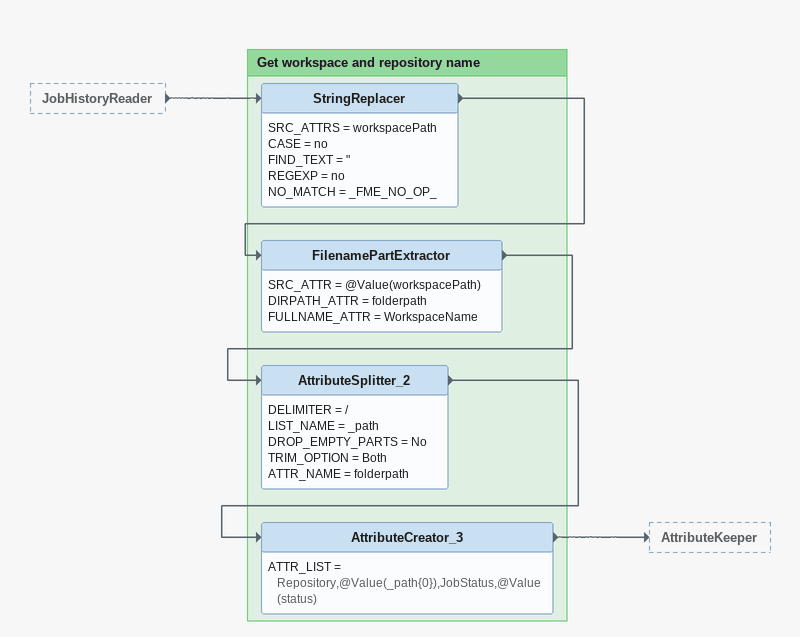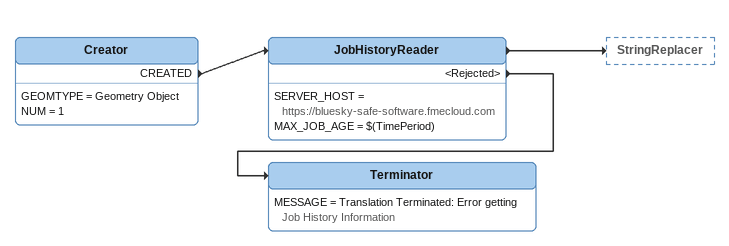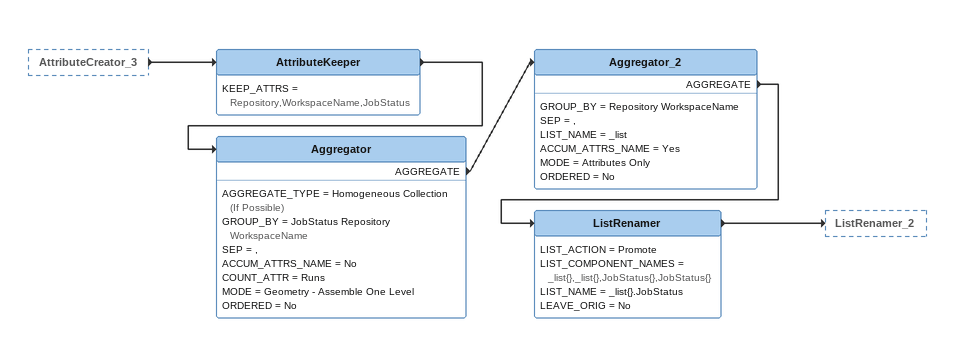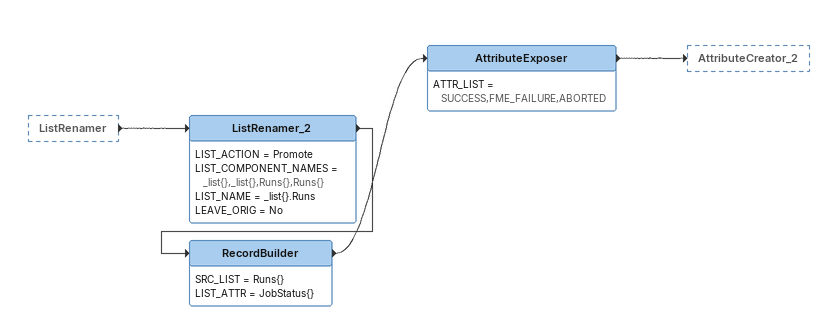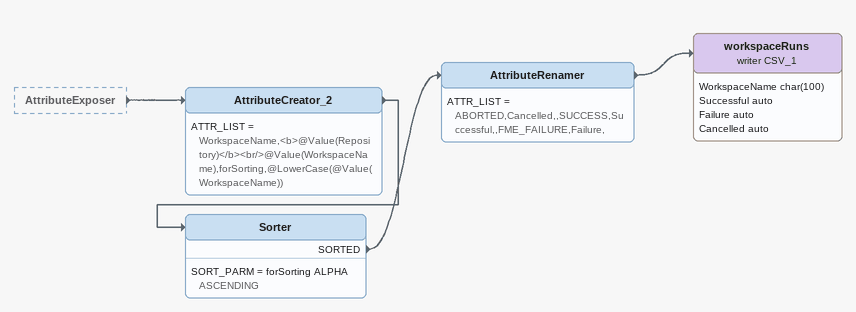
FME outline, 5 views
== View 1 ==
JobHistoryReader [outside]
    -> StringReplacer

Bookmark: Get workspace and repository name
StringReplacer
    SRC_ATTRS = workspacePath
    CASE = no
    FIND_TEXT = "
    REGEXP = no
    NO_MATCH = _FME_NO_OP_
    -> FilenamePartExtractor
FilenamePartExtractor
    SRC_ATTR = @Value(workspacePath)
    DIRPATH_ATTR = folderpath
    FULLNAME_ATTR = WorkspaceName
    -> AttributeSplitter_2
AttributeSplitter_2
    DELIMITER = /
    LIST_NAME = _path
    DROP_EMPTY_PARTS = No
    TRIM_OPTION = Both
    ATTR_NAME = folderpath
    -> AttributeCreator_3
AttributeCreator_3
    ATTR_LIST = Repository,@Value(_path{0}),JobStatus,@Value(status)
    -> AttributeKeeper

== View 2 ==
Creator
    GEOMTYPE = Geometry Object
    NUM = 1
    CREATED -> JobHistoryReader
JobHistoryReader
    SERVER_HOST = https://bluesky-safe-software.fmecloud.com
    MAX_JOB_AGE = $(TimePeriod)
    -> StringReplacer
    <Rejected> -> Terminator
Terminator
    MESSAGE = Translation Terminated: Error getting Job History Information

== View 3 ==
AttributeCreator_3 [outside]
    -> AttributeKeeper
AttributeKeeper
    KEEP_ATTRS = Repository,WorkspaceName,JobStatus
    -> Aggregator
Aggregator
    AGGREGATE_TYPE = Homogeneous Collection (If Possible)
    GROUP_BY = JobStatus Repository WorkspaceName
    SEP = ,
    ACCUM_ATTRS_NAME = No
    COUNT_ATTR = Runs
    MODE = Geometry - Assemble One Level
    ORDERED = No
    AGGREGATE -> Aggregator_2
Aggregator_2
    GROUP_BY = Repository WorkspaceName
    SEP = ,
    LIST_NAME = _list
    ACCUM_ATTRS_NAME = Yes
    MODE = Attributes Only
    ORDERED = No
    AGGREGATE -> ListRenamer
ListRenamer
    LIST_ACTION = Promote
    LIST_COMPONENT_NAMES = _list{},_list{},JobStatus{},JobStatus{}
    LIST_NAME = _list{}.JobStatus
    LEAVE_ORIG = No
    -> ListRenamer_2

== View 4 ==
ListRenamer [outside]
    -> ListRenamer_2
ListRenamer_2
    LIST_ACTION = Promote
    LIST_COMPONENT_NAMES = _list{},_list{},Runs{},Runs{}
    LIST_NAME = _list{}.Runs
    LEAVE_ORIG = No
    -> RecordBuilder
RecordBuilder
    SRC_LIST = Runs{}
    LIST_ATTR = JobStatus{}
    -> AttributeExposer
AttributeExposer
    ATTR_LIST = SUCCESS,FME_FAILURE,ABORTED
    -> AttributeCreator_2

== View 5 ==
AttributeExposer [outside]
    -> AttributeCreator_2
AttributeCreator_2
    ATTR_LIST = WorkspaceName,<b>@Value(Repository)</b><br/>@Value(WorkspaceName),forSorting,@LowerCase(@Value(WorkspaceName))
    -> Sorter
Sorter
    SORT_PARM = forSorting ALPHA ASCENDING
    SORTED -> AttributeRenamer
AttributeRenamer
    ATTR_LIST = ABORTED,Cancelled,,SUCCESS,Successful,,FME_FAILURE,Failure,
    -> workspaceRuns (writer CSV_1)
workspaceRuns (writer CSV_1)
    attributes: WorkspaceName char(100), Successful auto, Failure auto, Cancelled auto
